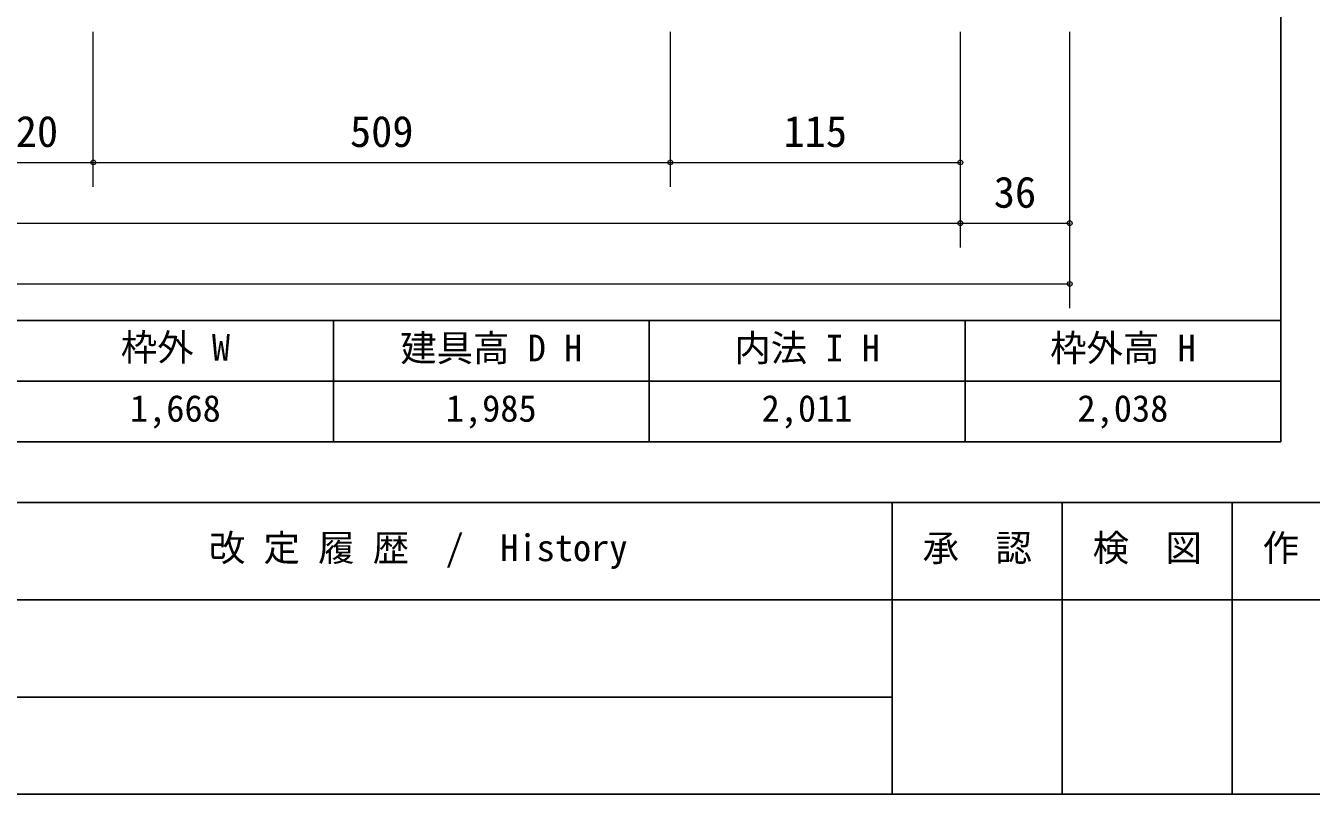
# Model space of a CAD drawing. Units: millimetres at full size; details may follow other scales. Extents: x -800 to 800, y -560 to 560.
# Drawn here: x -261.3 to 162, y -560 to -307 of the extents above; entities that cross this region are included whole.
import ezdxf
from ezdxf.enums import TextEntityAlignment as Align

# ---------------------------------------------------------------- set-up
doc = ezdxf.new("R2010")
doc.units = ezdxf.units.MM
doc.header["$LTSCALE"] = 4
doc.header["$PDMODE"] = 32
doc.header["$PDSIZE"] = 1.6
doc.layers.add('0-0', color=7, linetype='Continuous', lineweight=25)
doc.layers.add('2-0', color=4, linetype='Continuous', lineweight=9)
doc.styles.add('ＭＳ ゴシック', font='')
doc.styles.get('ＭＳ ゴシック').set_extended_font_data('MS Gothic')

msp = doc.modelspace()

# ---------------------------------------------------------------- linework, layer by layer
at = {"layer": '0-0'}
for p, q in [((152, -44), (152, -444)), ((-780, -404), (152, -404)), ((-160, -404), (-160, -444)), ((-56, -404), (-56, -444)), ((48, -404), (48, -444)), ((152, -424), (-780, -424)), ((-800, -464), (800, -464)), ((24, -464), (24, -560)), ((80, -464), (80, -560)), ((136, -464), (136, -560)), ((-476, -496), (800, -496)), ((-476, -528), (24, -528)), ((-800, -560), (800, -560))]:
    msp.add_line(p, q, dxfattribs=at)
msp.add_lwpolyline([(-780, -44), (-780, -444), (152, -444)], dxfattribs=at)
at = {"layer": '2-0'}
for p, q in [((-239.052, -359.999), (-239.052, -309.003)), ((-49.055, -359.999), (-49.055, -309.003)), ((46.449, -359.999), (46.449, -309.003)), ((82.449, -379.999), (82.449, -309.003)), ((46.449, -379.999), (46.449, -327.998)), ((-339.052, -351.999), (-239.052, -351.999)), ((-239.052, -351.999), (-49.055, -351.999)), ((-49.055, -351.999), (46.449, -351.999)), ((-662.797, -371.999), (46.449, -371.999)), ((46.449, -371.999), (82.449, -371.999)), ((82.449, -399.999), (82.449, -371.999)), ((-698.796, -391.999), (82.449, -391.999))]:
    msp.add_line(p, q, dxfattribs=at)
for p in [(-239.052, -351.999), (-49.055, -351.999), (46.449, -351.999), (46.449, -371.999), (82.449, -371.999), (82.449, -391.999)]:
    msp.add_point(p, dxfattribs=at)

# ---------------------------------------------------------------- texts
at = {"layer": '0-0', "style": 'ＭＳ ゴシック'}
for s, p in [('枠外 W', (-230, -419.92)), ('建具高 D H', (-138, -420.131)), ('内法 I H', (-28, -420.131)), ('枠外高 H', (76, -420.131)), ('1,668', (-227, -440)), ('1,985', (-123, -440)), ('2,011', (-19, -440)), ('2,038', (85, -440)), ('改 定 履 歴\u3000/\u3000History', (-201, -485.894)), ('承\u3000認', (34, -485.92)), ('検\u3000図', (90, -485.92)), ('作\u3000成', (146, -485.92))]:
    msp.add_text(s, height=8.798, dxfattribs=at).set_placement(p, align=Align.BOTTOM_LEFT)
at = {"layer": '2-0', "color": 7, "style": 'ＭＳ ゴシック'}
for s, p in [('引き残し120', (-327.552, -349.999)), ('509', (-154.554, -349.999)), ('115', (-11.803, -349.999)), ('36', (57.449, -369.999))]:
    msp.add_text(s, height=10.26, dxfattribs=at).set_placement(p, align=Align.BOTTOM_LEFT)

doc.saveas('drawing.dxf')
